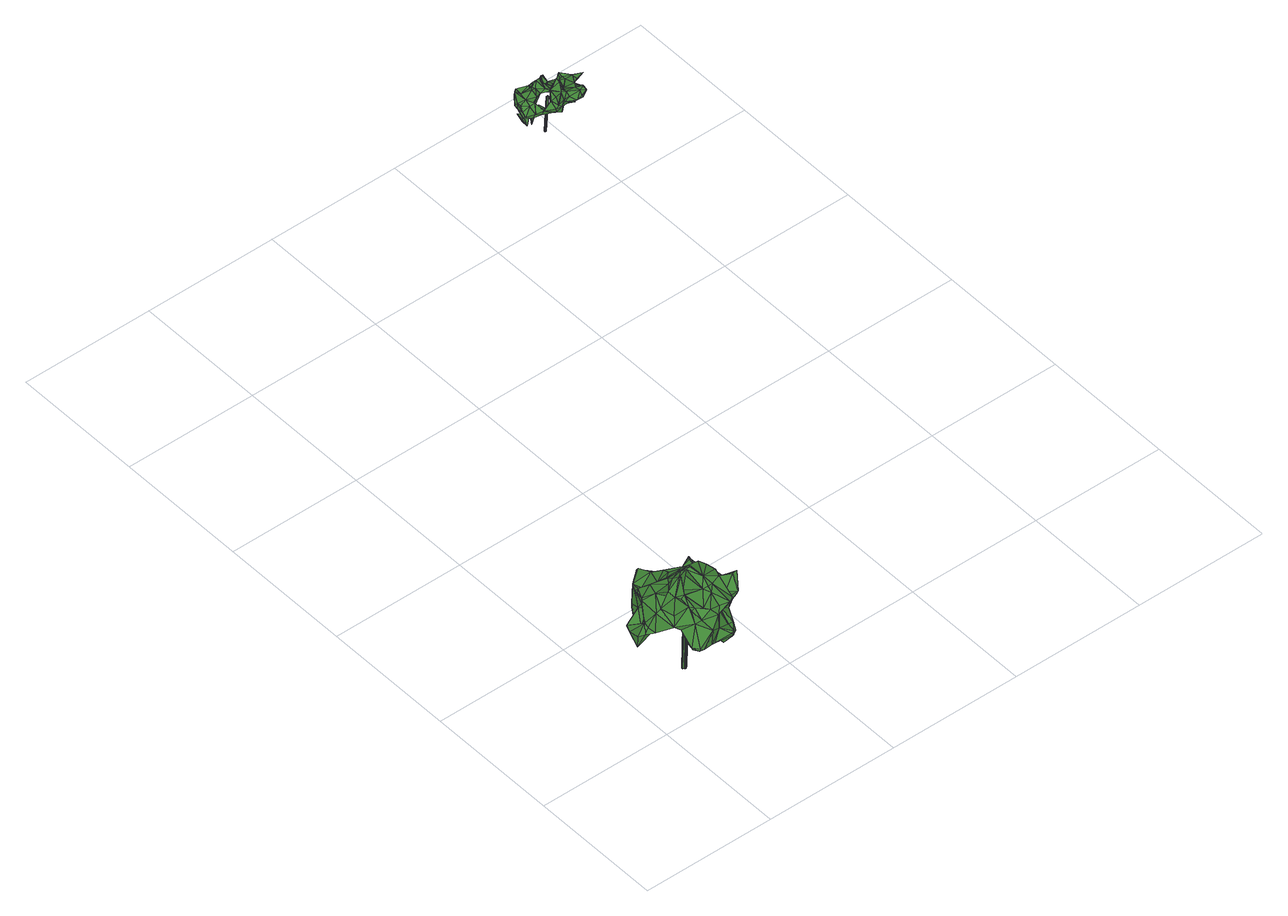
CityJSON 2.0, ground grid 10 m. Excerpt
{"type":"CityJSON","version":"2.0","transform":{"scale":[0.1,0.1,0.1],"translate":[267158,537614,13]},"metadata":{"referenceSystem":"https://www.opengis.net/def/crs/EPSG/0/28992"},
"CityObjects":{
"tree1":{"type":"SolitaryVegetationObject","attributes":{"gtid":443,"crown_width_m":7.16,"crown_median_z":18.57,"crown_r50_m":0.307,"crown_porosity":0.911,"trunk_H_m":5.19,"trunk_DBH_m":0.276,"trunk_radius_m":0.138,"trunk_base_height_m":13.38,"original_gtid":"445"},"geometry":[{"type":"Solid","lod":"3","boundaries":[[[[0,1,2]],[[3,4,5]],[[6,7,8]],[[9,10,11]],[[12,13,14]],[[15,16,17]],[[18,19,20]],[[21,22,23]],[[24,25,26]],[[27,28,29]],[[6,30,7]],[[31,32,33]],[[34,33,32]],[[24,26,35]],[[36,37,38]],[[11,10,39]],[[40,41,42]],[[43,35,44]],[[45,46,47]],[[48,49,50]],[[51,52,53]],[[54,55,56]],[[54,56,28]],[[57,38,58]],[[54,59,55]],[[60,61,62]],[[25,24,63]],[[64,65,66]],[[67,68,6]],[[69,70,71]],[[35,26,44]],[[58,72,57]],[[73,74,75]],[[29,76,46]],[[26,25,44]],[[77,78,79]],[[80,81,82]],[[83,84,85]],[[83,74,84]],[[86,33,87]],[[88,89,13]],[[22,90,23]],[[13,12,91]],[[21,23,92]],[[15,48,93]],[[15,93,16]],[[49,48,94]],[[37,36,50]],[[95,66,96]],[[84,43,85]],[[85,97,98]],[[85,98,83]],[[18,94,19]],[[31,33,99]],[[88,13,91]],[[100,86,101]],[[16,102,17]],[[21,103,22]],[[104,105,80]],[[106,107,108]],[[109,110,111]],[[88,111,110]],[[75,74,112]],[[113,76,29]],[[114,3,17]],[[114,17,102]],[[27,29,46]],[[115,116,117]],[[118,119,120]],[[92,23,121]],[[97,54,122]],[[123,124,125]],[[126,125,124]],[[60,127,61]],[[54,97,59]],[[113,128,129]],[[44,130,43]],[[57,131,38]],[[36,38,131]],[[89,88,132]],[[18,133,49]],[[105,103,80]],[[114,81,3]],[[134,135,71]],[[27,46,136]],[[101,86,137]],[[131,138,139]],[[101,125,126]],[[59,85,55]],[[130,55,85]],[[49,140,50]],[[141,47,142]],[[89,143,76]],[[13,89,76]],[[144,145,146]],[[52,123,147]],[[68,30,6]],[[58,38,37]],[[96,148,72]],[[96,72,58]],[[149,48,15]],[[122,54,28]],[[150,151,152]],[[18,153,154]],[[57,72,131]],[[155,8,156]],[[7,156,8]],[[129,14,113]],[[157,158,159]],[[20,19,160]],[[50,140,37]],[[161,70,62]],[[51,156,115]],[[155,162,8]],[[28,128,113]],[[153,163,154]],[[7,115,156]],[[164,112,165]],[[75,112,164]],[[132,166,89]],[[123,166,147]],[[74,73,84]],[[167,0,2]],[[168,119,169]],[[68,153,20]],[[153,18,20]],[[150,152,170]],[[79,78,164]],[[3,81,4]],[[4,81,80]],[[4,80,103]],[[164,150,79]],[[119,171,172]],[[119,172,169]],[[118,3,173]],[[118,173,174]],[[170,31,175]],[[114,176,81]],[[58,37,95]],[[91,111,88]],[[177,20,160]],[[25,63,127]],[[105,146,145]],[[178,179,180]],[[181,182,170]],[[183,9,181]],[[183,117,9]],[[133,184,140]],[[37,140,184]],[[126,124,185]],[[27,136,28]],[[29,28,113]],[[96,58,95]],[[41,40,186]],[[15,119,168]],[[105,22,103]],[[51,124,52]],[[170,187,188]],[[122,189,97]],[[122,190,189]],[[190,47,141]],[[190,45,47]],[[68,20,191]],[[182,178,180]],[[103,21,5]],[[65,96,66]],[[133,140,49]],[[192,193,194]],[[101,99,100]],[[101,126,99]],[[92,121,195]],[[129,128,28]],[[17,120,15]],[[36,93,50]],[[48,50,93]],[[172,39,10]],[[2,70,196]],[[197,198,71]],[[121,187,195]],[[119,118,171]],[[174,171,118]],[[199,77,79]],[[166,200,143]],[[89,166,143]],[[76,143,142]],[[76,142,46]],[[41,186,201]],[[201,186,202]],[[203,204,205]],[[62,2,60]],[[86,100,33]],[[168,206,15]],[[83,207,74]],[[199,208,144]],[[145,144,208]],[[53,147,209]],[[170,188,150]],[[155,110,162]],[[96,210,148]],[[84,211,212]],[[75,78,73]],[[164,78,75]],[[19,94,213]],[[60,158,157]],[[9,117,116]],[[7,214,115]],[[215,39,171]],[[147,53,52]],[[200,101,216]],[[28,136,45]],[[28,45,122]],[[60,157,127]],[[104,217,218]],[[64,66,184]],[[219,107,0]],[[121,79,188]],[[150,188,79]],[[23,90,79]],[[23,79,121]],[[217,186,218]],[[51,53,156]],[[136,46,45]],[[163,109,220]],[[221,214,205]],[[153,68,163]],[[67,163,68]],[[109,163,67]],[[215,195,39]],[[18,49,94]],[[37,184,95]],[[99,33,100]],[[158,0,107]],[[158,107,159]],[[91,0,111]],[[22,145,90]],[[131,139,222]],[[223,189,190]],[[190,224,223]],[[112,223,225]],[[34,225,223]],[[92,174,173]],[[92,173,21]],[[201,197,41]],[[24,41,197]],[[167,65,64]],[[15,120,119]],[[104,146,105]],[[226,10,9]],[[59,97,85]],[[28,56,129]],[[47,46,142]],[[157,159,129]],[[116,226,9]],[[129,56,157]],[[68,191,30]],[[104,202,186]],[[227,81,176]],[[143,200,228]],[[124,117,185]],[[11,178,9]],[[63,24,197]],[[184,66,95]],[[229,199,230]],[[229,230,218]],[[169,206,168]],[[225,152,165]],[[34,152,225]],[[175,183,181]],[[2,69,135]],[[2,196,69]],[[185,231,126]],[[55,232,56]],[[233,199,229]],[[157,56,232]],[[130,232,55]],[[115,124,51]],[[170,182,187]],[[227,234,81]],[[61,127,63]],[[42,41,43]],[[35,43,41]],[[35,41,24]],[[67,162,109]],[[92,195,215]],[[174,92,215]],[[93,222,139]],[[172,171,39]],[[81,234,82]],[[110,109,162]],[[201,234,227]],[[201,202,234]],[[104,234,202]],[[6,162,67]],[[88,235,132]],[[77,199,233]],[[5,21,173]],[[43,130,85]],[[164,151,150]],[[2,65,167]],[[112,225,165]],[[3,118,17]],[[34,32,152]],[[101,137,216]],[[42,84,212]],[[43,84,42]],[[152,32,170]],[[34,87,33]],[[223,87,34]],[[90,145,79]],[[222,36,131]],[[71,236,237]],[[44,232,130]],[[25,232,44]],[[163,220,154]],[[182,180,187]],[[80,234,104]],[[80,82,234]],[[145,208,199]],[[167,238,194]],[[65,135,134]],[[167,194,0]],[[111,0,194]],[[125,101,200]],[[125,200,123]],[[122,45,190]],[[107,219,108]],[[210,65,134]],[[96,65,210]],[[146,104,218]],[[144,146,218]],[[6,8,162]],[[3,5,173]],[[175,181,170]],[[31,99,175]],[[99,126,175]],[[123,52,124]],[[126,231,175]],[[187,121,188]],[[164,165,151]],[[103,5,4]],[[53,209,156]],[[18,220,133]],[[154,220,18]],[[132,209,166]],[[147,166,209]],[[238,133,220]],[[155,156,209]],[[93,139,138]],[[97,189,98]],[[2,158,60]],[[1,158,2]],[[0,158,1]],[[118,120,17]],[[144,218,199]],[[152,151,165]],[[124,115,117]],[[123,200,166]],[[112,207,223]],[[74,207,112]],[[10,203,239]],[[172,239,169]],[[10,239,172]],[[65,2,135]],[[71,70,161]],[[194,238,192]],[[142,143,228]],[[87,223,224]],[[240,142,228]],[[76,113,14]],[[76,14,13]],[[73,233,211]],[[197,241,63]],[[212,211,233]],[[205,214,242]],[[111,194,193]],[[157,232,127]],[[226,221,205]],[[86,87,137]],[[102,138,114]],[[176,114,138]],[[87,240,137]],[[79,145,199]],[[137,228,216]],[[91,12,0]],[[243,0,12]],[[200,216,228]],[[159,12,14]],[[159,14,129]],[[240,228,137]],[[215,171,174]],[[116,115,214]],[[184,244,64]],[[167,64,244]],[[12,106,243]],[[238,244,133]],[[167,244,238]],[[184,133,244]],[[11,39,178]],[[222,93,36]],[[176,131,227]],[[94,48,149]],[[94,149,213]],[[176,138,131]],[[111,245,109]],[[226,214,221]],[[226,116,214]],[[170,32,31]],[[61,236,62]],[[155,235,110]],[[88,110,235]],[[209,132,235]],[[209,235,155]],[[161,62,236]],[[161,236,71]],[[72,148,246]],[[63,241,61]],[[236,61,241]],[[62,70,2]],[[69,196,70]],[[134,71,198]],[[218,230,199]],[[214,7,242]],[[203,242,177]],[[205,242,203]],[[203,177,160]],[[7,30,242]],[[197,201,198]],[[223,207,189]],[[233,78,77]],[[87,224,141]],[[240,141,142]],[[87,141,240]],[[22,105,145]],[[179,195,180]],[[187,180,195]],[[39,179,178]],[[39,195,179]],[[182,181,178]],[[178,181,9]],[[242,30,191]],[[242,191,177]],[[177,191,20]],[[227,198,201]],[[227,148,198]],[[134,198,210]],[[148,210,198]],[[243,106,219]],[[243,219,0]],[[12,159,106]],[[16,138,102]],[[16,93,138]],[[217,104,186]],[[229,218,247]],[[229,247,212]],[[229,212,233]],[[186,40,247]],[[186,247,218]],[[40,42,247]],[[246,131,72]],[[212,247,42]],[[19,248,160]],[[192,111,193]],[[239,203,248]],[[239,248,169]],[[203,160,248]],[[127,232,25]],[[19,213,248]],[[169,248,213]],[[238,245,192]],[[220,109,245]],[[220,245,238]],[[192,245,111]],[[71,237,197]],[[197,237,241]],[[236,241,237]],[[227,246,148]],[[10,204,203]],[[98,189,207]],[[98,207,83]],[[73,78,233]],[[190,141,224]],[[106,159,107]],[[246,227,131]],[[205,204,226]],[[10,226,204]],[[73,211,84]],[[106,108,219]],[[71,135,69]],[[213,206,169]],[[149,206,213]],[[149,15,206]],[[183,175,231]],[[183,231,117]],[[185,117,231]],[[249,250,251]],[[249,251,252]],[[250,253,254]],[[250,254,251]],[[254,253,255]],[[254,255,251]],[[255,253,256]],[[255,256,251]],[[251,256,257]],[[251,257,252]],[[257,256,258]],[[257,258,252]],[[256,253,259]],[[256,259,258]],[[259,253,260]],[[259,260,258]],[[258,260,261]],[[258,261,252]],[[260,253,262]],[[260,262,261]],[[261,262,263]],[[261,263,252]],[[262,253,264]],[[262,264,263]],[[264,253,265]],[[264,265,263]],[[263,265,266]],[[263,266,252]],[[265,253,267]],[[265,267,266]],[[266,267,268]],[[266,268,252]],[[267,253,268]],[[253,269,268]],[[268,269,249]],[[268,249,252]],[[269,253,250]],[[269,250,249]]]]}]},
"tree2":{"type":"SolitaryVegetationObject","attributes":{"gtid":576,"crown_width_m":3.83,"crown_median_z":16.53,"crown_r50_m":0.222,"crown_porosity":0.943,"trunk_H_m":3.07,"trunk_DBH_m":0.096,"trunk_radius_m":0.048,"trunk_base_height_m":13.46,"original_gtid":"578"},"geometry":[{"type":"MultiSurface","lod":"3","boundaries":[[[270,271,272]],[[273,274,275]],[[273,275,276]],[[277,278,279]],[[280,281,282]],[[283,284,285]],[[286,283,285]],[[287,275,274]],[[288,289,290]],[[283,291,292]],[[272,293,270]],[[294,295,296]],[[297,298,299]],[[300,301,302]],[[303,301,300]],[[289,288,304]],[[296,295,305]],[[306,307,308]],[[309,310,311]],[[279,312,284]],[[282,313,286]],[[314,315,316]],[[295,294,279]],[[317,318,273]],[[319,320,321]],[[322,323,324]],[[325,326,312]],[[327,328,329]],[[330,284,312]],[[331,332,333]],[[334,278,335]],[[336,337,338]],[[336,338,339]],[[340,341,342]],[[327,277,343]],[[288,273,318]],[[288,274,273]],[[344,345,346]],[[344,346,272]],[[347,338,348]],[[349,348,338]],[[349,338,337]],[[350,351,339]],[[352,330,306]],[[319,321,287]],[[353,308,354]],[[355,356,281]],[[357,304,358]],[[304,357,289]],[[336,347,348]],[[341,286,313]],[[283,286,341]],[[359,360,357]],[[292,291,296]],[[311,342,361]],[[362,323,322]],[[317,363,364]],[[325,312,334]],[[365,355,366]],[[349,337,362]],[[367,368,369]],[[370,285,353]],[[285,352,353]],[[329,327,340]],[[323,362,337]],[[371,372,328]],[[293,373,325]],[[288,358,304]],[[372,374,375]],[[296,291,294]],[[320,376,332]],[[280,377,378]],[[337,379,323]],[[285,377,280]],[[380,309,311]],[[294,291,278]],[[310,381,344]],[[287,321,275]],[[275,321,276]],[[382,354,383]],[[281,313,282]],[[280,282,286]],[[360,376,384]],[[324,385,322]],[[298,386,301]],[[387,281,356]],[[388,389,390]],[[279,305,295]],[[292,305,279]],[[391,388,392]],[[293,325,335]],[[376,320,374]],[[341,340,283]],[[380,393,394]],[[345,344,381]],[[319,374,320]],[[285,284,330]],[[395,290,289]],[[288,290,274]],[[365,301,386]],[[355,365,386]],[[353,352,306]],[[365,394,301]],[[328,371,368]],[[329,335,327]],[[344,396,310]],[[397,367,369]],[[354,308,398]],[[329,328,368]],[[329,368,367]],[[386,356,355]],[[399,306,330]],[[333,400,300]],[[326,325,401]],[[274,290,287]],[[397,389,402]],[[397,402,293]],[[379,324,323]],[[397,390,389]],[[318,317,364]],[[318,364,288]],[[371,372,374]],[[403,372,371]],[[351,336,339]],[[391,389,388]],[[390,397,369]],[[294,277,279]],[[348,349,336]],[[371,342,368]],[[270,293,271]],[[367,335,329]],[[301,394,350]],[[301,350,298]],[[296,305,292]],[[281,387,355]],[[336,404,347]],[[405,347,404]],[[405,404,336]],[[300,400,303]],[[406,393,363]],[[384,389,360]],[[399,307,306]],[[326,307,399]],[[326,399,312]],[[341,313,387]],[[394,393,406]],[[276,331,314]],[[321,331,276]],[[385,336,349]],[[386,355,387]],[[279,284,292]],[[322,385,362]],[[349,362,385]],[[357,407,289]],[[392,395,391]],[[399,330,312]],[[319,395,392]],[[336,314,331]],[[314,316,276]],[[355,281,366]],[[319,392,408]],[[329,340,342]],[[329,342,371]],[[293,367,397]],[[281,355,361]],[[363,409,406]],[[343,327,328]],[[311,361,410]],[[406,350,394]],[[302,361,297]],[[336,331,300]],[[346,271,293]],[[332,321,411]],[[384,402,389]],[[412,381,413]],[[345,381,412]],[[393,359,358]],[[393,380,359]],[[350,339,298]],[[391,407,389]],[[414,413,381]],[[396,415,310]],[[308,354,382]],[[345,398,326]],[[412,398,345]],[[317,409,363]],[[344,271,346]],[[360,359,400]],[[384,415,396]],[[312,279,334]],[[365,380,394]],[[376,360,332]],[[324,379,385]],[[360,400,332]],[[343,278,327]],[[283,327,278]],[[330,352,285]],[[280,286,285]],[[317,273,316]],[[276,316,273]],[[366,380,365]],[[283,340,327]],[[386,297,355]],[[355,297,361]],[[403,375,372]],[[357,360,407]],[[315,350,406]],[[310,414,381]],[[310,309,414]],[[292,284,283]],[[346,402,384]],[[326,401,345]],[[371,328,403]],[[353,383,377]],[[375,328,372]],[[371,328,329]],[[411,321,287]],[[297,299,338]],[[353,306,308]],[[288,364,358]],[[364,393,358]],[[278,291,283]],[[364,363,393]],[[358,359,357]],[[308,416,398]],[[366,309,380]],[[325,417,335]],[[334,335,417]],[[414,377,413]],[[418,413,377]],[[370,353,377]],[[370,377,285]],[[334,279,278]],[[347,297,338]],[[335,367,293]],[[379,337,385]],[[336,385,337]],[[347,302,297]],[[417,325,285]],[[298,297,386]],[[328,375,419]],[[383,354,398]],[[361,342,415]],[[309,378,414]],[[418,382,383]],[[420,281,361]],[[420,341,281]],[[383,398,412]],[[412,413,383]],[[418,383,413]],[[344,272,271]],[[311,310,415]],[[311,415,384]],[[408,390,369]],[[341,420,415]],[[342,341,415]],[[320,332,319]],[[361,415,420]],[[406,409,315]],[[315,409,316]],[[317,316,409]],[[395,289,407]],[[395,407,391]],[[390,408,388]],[[392,388,408]],[[332,395,319]],[[408,369,374]],[[408,374,319]],[[331,321,332]],[[343,277,278]],[[294,278,277]],[[368,374,369]],[[368,376,374]],[[342,376,368]],[[376,342,384]],[[384,342,311]],[[389,407,360]],[[347,405,302]],[[300,302,405]],[[377,383,418]],[[281,387,313]],[[281,378,366]],[[280,378,281]],[[377,414,378]],[[350,315,336]],[[350,336,351]],[[314,336,315]],[[336,300,405]],[[287,290,411]],[[332,411,395]],[[395,411,290]],[[344,346,396]],[[384,396,346]],[[277,327,335]],[[419,403,328]],[[339,338,299]],[[375,403,419]],[[335,278,277]],[[341,387,281]],[[309,366,378]],[[339,299,298]],[[311,410,380]],[[272,346,293]],[[400,410,303]],[[400,359,410]],[[380,410,359]],[[346,293,402]],[[332,400,333]],[[387,356,386]],[[401,325,373]],[[401,373,293]],[[333,300,331]],[[417,285,334]],[[334,285,325]],[[301,303,410]],[[302,301,361]],[[301,410,361]],[[345,401,346]],[[293,346,401]],[[308,307,416]],[[326,416,307]],[[398,416,326]],[[383,353,354]],[[418,354,382]],[[383,354,418]],[[421,422,423]],[[421,423,424]],[[424,423,425]],[[423,422,426]],[[423,426,425]],[[425,426,427]],[[425,427,424]],[[427,426,428]],[[427,428,424]],[[426,422,428]],[[428,422,424]],[[422,421,424]]]}]}
},
"vertices":[
[50,40,53],[47,39,61],[42,35,57],[29,51,78],[35,40,83],[38,44,83],[62,74,33],[69,67,39],[66,69,30],[67,55,63],[58,60,63],[63,58,66],[59,41,40],[61,40,35],[64,30,46],[29,67,67],[24,59,70],[25,57,73],[36,70,48],[44,70,52],[48,76,41],[44,42,86],[44,38,90],[52,40,89],[28,9,55],[31,11,50],[31,5,53],[68,17,35],[59,15,36],[68,20,35],[60,76,38],[84,36,65],[75,32,58],[81,27,58],[73,26,59],[32,5,54],[12,53,52],[21,50,43],[11,49,50],[60,56,71],[34,16,78],[34,13,69],[37,10,72],[42,5,64],[35,5,52],[66,18,37],[70,20,36],[69,23,39],[27,66,52],[27,66,49],[22,58,49],[81,55,39],[82,54,38],[79,56,38],[60,7,48],[46,8,49],[53,14,45],[9,38,55],[10,40,44],[58,6,51],[47,21,54],[41,14,51],[47,21,55],[31,15,51],[33,48,57],[33,41,58],[23,44,52],[50,68,32],[49,78,37],[37,26,70],[48,28,64],[33,24,64],[12,35,57],[61,11,73],[60,14,67],[66,15,71],[68,30,36],[54,24,81],[58,25,80],[55,30,85],[28,32,86],[26,42,79],[29,35,80],[56,16,65],[50,9,70],[51,10,57],[80,28,55],[76,27,54],[62,45,33],[67,40,32],[50,37,91],[53,45,38],[50,45,84],[24,56,58],[34,70,54],[22,47,46],[21,37,54],[60,6,52],[62,14,51],[88,37,64],[82,32,57],[81,40,54],[23,56,71],[37,38,88],[29,26,85],[39,34,91],[66,39,48],[61,31,59],[63,45,54],[51,61,37],[56,58,37],[52,48,38],[67,18,70],[64,24,38],[21,49,73],[74,59,44],[66,56,52],[78,53,57],[36,52,75],[41,64,72],[31,61,67],[62,43,84],[63,8,49],[81,50,38],[84,50,51],[81,48,51],[86,47,53],[36,16,48],[59,21,40],[56,22,43],[43,7,50],[16,40,61],[68,44,32],[33,63,46],[28,33,66],[38,36,70],[69,17,35],[71,34,55],[22,50,67],[26,49,61],[26,60,47],[64,24,44],[71,25,39],[70,37,39],[39,31,82],[47,37,90],[40,34,91],[81,52,37],[18,32,57],[32,68,65],[68,34,80],[67,29,77],[67,30,71],[44,74,38],[43,73,38],[66,61,32],[75,60,37],[49,21,51],[55,28,62],[59,31,49],[51,74,52],[45,23,69],[56,65,34],[47,70,36],[66,28,80],[68,21,70],[75,46,35],[46,47,55],[39,74,69],[43,73,66],[71,39,68],[46,58,75],[49,61,69],[40,48,79],[45,52,78],[77,43,61],[20,48,72],[53,74,52],[66,57,75],[64,54,76],[65,54,76],[68,52,63],[65,49,73],[77,50,59],[27,52,48],[81,53,59],[34,19,79],[66,45,75],[66,40,81],[65,13,52],[65,13,50],[56,76,40],[54,58,51],[51,50,54],[48,49,54],[63,48,76],[47,31,65],[28,19,63],[25,22,65],[51,26,79],[73,45,46],[24,21,66],[28,26,70],[53,70,54],[54,62,55],[54,64,47],[38,74,69],[59,19,64],[48,40,83],[73,55,35],[22,34,57],[53,12,74],[45,11,76],[37,69,60],[67,64,40],[55,48,71],[74,42,54],[33,25,82],[36,26,83],[54,44,56],[44,67,41],[62,54,40],[18,46,52],[68,21,56],[68,22,56],[67,24,65],[62,56,52],[20,34,71],[69,37,44],[43,16,75],[38,28,80],[81,52,59],[39,14,49],[53,20,79],[23,33,74],[64,52,36],[44,14,63],[36,16,67],[44,58,52],[45,68,62],[65,30,46],[33,11,54],[55,70,45],[58,47,45],[33,56,54],[53,58,40],[16,37,59],[37,17,78],[44,71,61],[51,40,56],[49,40,4],[50,41,56],[49,40,56],[48,39,4],[48,40,4],[48,41,4],[47,41,4],[49,41,56],[48,41,56],[47,40,4],[46,40,4],[48,40,56],[46,39,4],[48,39,56],[47,39,4],[47,38,4],[49,39,56],[48,38,4],[50,39,56],[49,39,4],
[296,458,53],[290,456,48],[296,455,52],[274,469,37],[275,473,43],[277,476,37],[274,472,33],[310,472,39],[310,469,38],[315,465,39],[302,453,32],[300,456,30],[308,454,28],[311,463,34],[310,457,40],[306,457,36],[308,457,30],[280,478,39],[277,465,41],[283,466,45],[278,471,41],[313,463,34],[314,463,34],[297,459,49],[317,468,36],[323,464,37],[318,464,34],[293,464,24],[287,463,26],[287,466,24],[285,465,28],[288,459,27],[291,463,27],[284,461,31],[282,460,44],[318,464,35],[312,450,42],[310,449,45],[310,445,44],[291,452,34],[293,452,36],[292,458,36],[310,457,41],[306,457,27],[277,471,28],[276,466,25],[274,469,32],[273,463,34],[274,466,37],[289,476,38],[291,475,36],[282,476,34],[281,478,17],[282,474,13],[282,474,14],[303,459,40],[308,454,41],[306,470,36],[302,474,35],[303,467,37],[311,455,41],[281,473,31],[286,469,37],[279,468,33],[310,466,38],[305,466,40],[284,470,24],[287,473,18],[289,468,23],[286,466,24],[304,464,34],[304,461,33],[297,465,35],[308,472,35],[296,453,45],[299,452,44],[296,456,46],[292,470,24],[291,471,23],[291,473,22],[281,463,26],[281,464,18],[311,452,40],[309,449,42],[306,445,41],[294,458,25],[301,458,21],[282,460,43],[281,461,39],[282,463,37],[289,465,39],[293,460,30],[284,477,16],[273,460,32],[278,462,37],[291,457,27],[293,454,29],[299,466,39],[296,467,38],[295,470,41],[304,455,40],[299,473,33],[299,476,33],[300,459,40],[292,475,35],[299,479,34],[291,467,38],[300,450,36],[298,453,33],[281,468,14],[285,456,33],[294,448,43],[306,444,41],[303,446,39],[294,461,41],[283,475,19],[293,461,23],[303,459,25],[293,471,45],[293,465,41],[294,471,43],[290,470,46],[289,472,44],[280,459,31],[284,458,29],[286,470,43],[298,455,42],[296,464,40],[308,449,42],[310,455,41],[284,464,33],[300,455,43],[294,462,41],[300,477,39],[288,468,23],[287,467,24],[278,460,28],[287,467,43],[292,473,42],[278,465,28],[285,457,33],[280,472,36],[299,449,42],[295,448,41],[294,450,36],[296,458,37],[310,448,45],[304,460,35],[302,446,39],[301,477,39],[298,456,32],[293,464,5],[292,464,5],[293,465,5],[294,463,35],[294,464,35],[292,465,5],[293,464,35],[293,463,35]
]}
